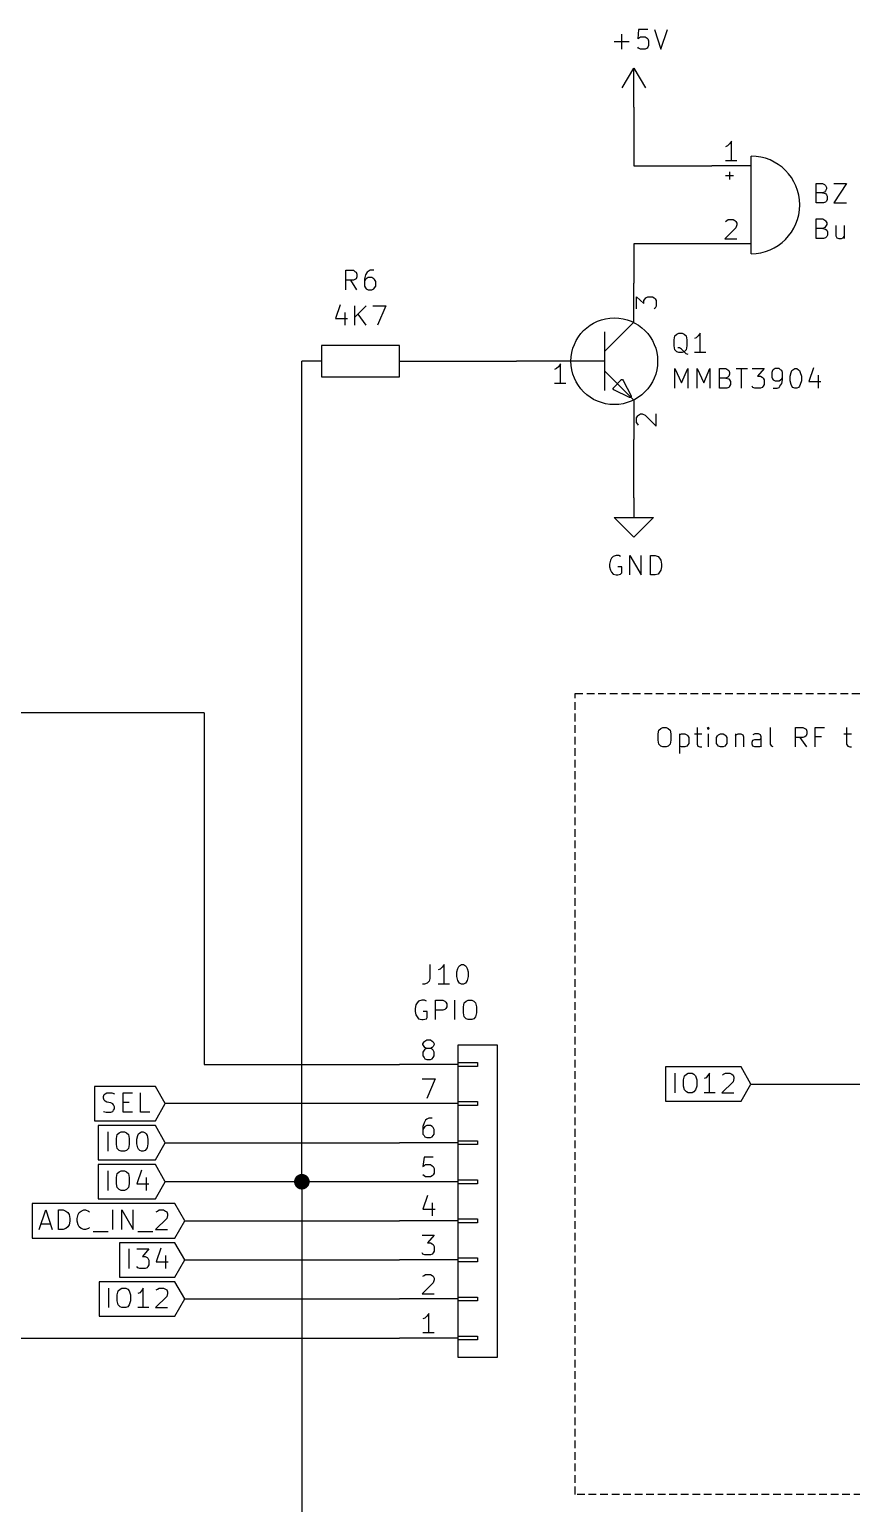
# Model space of a CAD drawing. Extents: x 10 to 410, y -287 to -10.
# Drawn here: x 245.2 to 298.6, y -198.7 to -102.9 of the extents above; entities that cross this region are included whole.
import ezdxf

# ---------------------------------------------------------------- set-up
doc = ezdxf.new("R2010")
doc.units = 0
doc.header["$MEASUREMENT"] = 0
doc.linetypes.add('DASHED', pattern=[0.75, 0.5, -0.25])
for name, color, linetype in [('BLUE3', 171, 'CONTINUOUS'), ('CYAN2', 4, 'CONTINUOUS'), ('GREEN2', 3, 'CONTINUOUS'), ('LYELLOW', 51, 'CONTINUOUS'), ('RED2', 1, 'CONTINUOUS')]:
    doc.layers.add(name, color=color, linetype=linetype)

msp = doc.modelspace()

# ---------------------------------------------------------------- linework, layer by layer
at = {"layer": 'BLUE3', "linetype": 'DASHED'}
for p, q in [((280.67, -198.12), (280.67, -146.05)), ((280.67, -146.05), (351.79, -146.05)), ((351.79, -198.12), (280.67, -198.12))]:
    msp.add_line(p, q, dxfattribs=at)
at = {"layer": 'BLUE3', "linetype": 'CONTINUOUS'}
for p, q in [((286.055, -148.692), (286.106, -148.438)), ((286.106, -148.438), (286.233, -148.336)), ((286.233, -148.336), (286.36, -148.26)), ((286.36, -148.26), (286.588, -148.26)), ((286.588, -148.26), (286.715, -148.336)), ((286.715, -148.336), (286.842, -148.438)), ((286.842, -148.438), (286.893, -148.692)), ((288.595, -148.26), (288.595, -149.352)), ((289.331, -148.26), (289.255, -148.336)), ((289.255, -148.336), (289.331, -148.387)), ((289.382, -148.336), (289.331, -148.26)), ((289.331, -148.26), (289.331, -148.387)), ((289.331, -148.387), (289.382, -148.336)), ((293.37, -149.352), (293.37, -148.26)), ((294.996, -149.53), (294.996, -148.26)), ((294.996, -148.26), (295.478, -148.26)), ((295.478, -148.26), (295.605, -148.336)), ((295.605, -148.336), (295.681, -148.387)), ((295.681, -148.387), (295.732, -148.514)), ((295.732, -148.514), (295.732, -148.692)), ((296.266, -149.53), (296.266, -148.26)), ((296.266, -148.26), (296.875, -148.26)), ((298.323, -148.26), (298.323, -149.352)), ((286.055, -149.098), (286.055, -148.692)), ((286.106, -149.352), (286.055, -149.098)), ((286.233, -149.479), (286.106, -149.352)), ((286.36, -149.53), (286.233, -149.479)), ((286.715, -149.479), (286.588, -149.53)), ((286.842, -149.352), (286.715, -149.479)), ((286.893, -149.098), (286.842, -149.352)), ((286.893, -148.692), (286.893, -149.098)), ((287.452, -148.692), (287.452, -149.962)), ((287.452, -148.742), (287.579, -148.692)), ((287.579, -149.53), (287.452, -149.479)), ((287.579, -148.692), (287.807, -148.692)), ((287.807, -148.692), (287.934, -148.742)), ((287.934, -149.479), (287.807, -149.53)), ((287.934, -148.742), (287.985, -148.819)), ((287.985, -149.403), (287.934, -149.479)), ((287.985, -148.819), (288.061, -148.92)), ((288.061, -149.301), (287.985, -149.403)), ((288.061, -148.92), (288.061, -149.301)), ((288.417, -148.692), (288.9, -148.692)), ((288.595, -149.352), (288.646, -149.479)), ((288.646, -149.479), (288.773, -149.53)), ((289.331, -149.53), (289.331, -148.692)), ((289.865, -148.92), (289.916, -148.819)), ((289.865, -149.301), (289.865, -148.92)), ((289.916, -149.403), (289.865, -149.301)), ((289.916, -148.819), (289.992, -148.742)), ((289.992, -149.479), (289.916, -149.403)), ((289.992, -148.742), (290.119, -148.692)), ((290.119, -149.53), (289.992, -149.479)), ((290.119, -148.692), (290.297, -148.692)), ((290.297, -148.692), (290.398, -148.742)), ((290.398, -149.479), (290.297, -149.53)), ((290.398, -148.742), (290.474, -148.819)), ((290.474, -149.403), (290.398, -149.479)), ((290.474, -148.819), (290.525, -148.92)), ((290.525, -149.301), (290.474, -149.403)), ((290.525, -148.92), (290.525, -149.301)), ((291.084, -148.692), (291.084, -149.53)), ((291.084, -148.819), (291.135, -148.742)), ((291.135, -148.742), (291.262, -148.692)), ((291.262, -148.692), (291.44, -148.692)), ((291.44, -148.692), (291.567, -148.742)), ((291.567, -148.742), (291.617, -148.869)), ((291.617, -148.869), (291.617, -149.53)), ((292.176, -149.225), (292.227, -149.098)), ((292.176, -149.352), (292.176, -149.225)), ((292.227, -149.479), (292.176, -149.352)), ((292.354, -148.692), (292.227, -148.742)), ((292.227, -149.098), (292.354, -149.047)), ((292.354, -149.53), (292.227, -149.479)), ((292.583, -148.692), (292.354, -148.692)), ((292.354, -149.047), (292.659, -149.047)), ((292.71, -148.742), (292.583, -148.692)), ((292.659, -149.047), (292.76, -148.996)), ((292.76, -149.479), (292.659, -149.53)), ((292.76, -148.869), (292.71, -148.742)), ((292.76, -149.53), (292.76, -148.869)), ((293.446, -149.479), (293.37, -149.352)), ((293.548, -149.53), (293.446, -149.479)), ((295.478, -148.92), (294.996, -148.92)), ((295.732, -149.53), (295.3, -148.92)), ((295.605, -148.869), (295.478, -148.92)), ((295.681, -148.819), (295.605, -148.869)), ((295.732, -148.692), (295.681, -148.819)), ((296.697, -148.869), (296.266, -148.869)), ((298.145, -148.692), (298.628, -148.692)), ((298.323, -149.352), (298.399, -149.479)), ((298.399, -149.479), (298.526, -149.53)), ((286.588, -149.53), (286.36, -149.53)), ((287.807, -149.53), (287.579, -149.53)), ((288.773, -149.53), (288.9, -149.53)), ((290.297, -149.53), (290.119, -149.53)), ((292.659, -149.53), (292.354, -149.53)), ((298.526, -149.53), (298.628, -149.53))]:
    msp.add_line(p, q, dxfattribs=at)
at = {"layer": 'CYAN2', "linetype": 'CONTINUOUS'}
for p, q in [((283.693, -104.165), (283.693, -103.2)), ((284.785, -102.895), (284.734, -103.505)), ((284.734, -103.505), (284.785, -103.454)), ((285.394, -102.895), (284.785, -102.895)), ((284.785, -103.454), (284.912, -103.378)), ((284.912, -103.378), (285.217, -103.378)), ((285.217, -103.378), (285.344, -103.454)), ((285.344, -103.454), (285.394, -103.505)), ((285.826, -102.895), (286.233, -104.165)), ((286.233, -104.165), (286.664, -102.895)), ((283.21, -103.683), (284.175, -103.683)), ((284.785, -104.115), (284.734, -104.038)), ((284.912, -104.165), (284.785, -104.115)), ((285.217, -104.165), (284.912, -104.165)), ((285.344, -104.115), (285.217, -104.165)), ((285.394, -104.038), (285.344, -104.115)), ((285.394, -103.505), (285.445, -103.632)), ((285.445, -103.937), (285.394, -104.038)), ((285.445, -103.632), (285.445, -103.937)), ((296.342, -114.173), (296.342, -112.903)), ((296.342, -112.903), (296.748, -112.903)), ((296.748, -112.903), (296.875, -112.979)), ((296.875, -112.979), (296.951, -113.03)), ((296.951, -113.03), (297.002, -113.157)), ((297.485, -112.903), (298.323, -112.903)), ((298.323, -112.903), (297.485, -114.173)), ((296.748, -113.513), (296.342, -113.513)), ((296.875, -113.462), (296.748, -113.513)), ((296.748, -113.513), (296.951, -113.563)), ((296.951, -113.386), (296.875, -113.462)), ((297.002, -113.259), (296.951, -113.386)), ((296.951, -113.563), (297.002, -113.64)), ((297.002, -113.157), (297.002, -113.259)), ((297.002, -113.64), (297.053, -113.741)), ((297.053, -113.944), (297.002, -114.046)), ((297.053, -113.741), (297.053, -113.944)), ((296.824, -114.173), (296.342, -114.173)), ((296.951, -114.122), (296.824, -114.173)), ((297.002, -114.046), (296.951, -114.122)), ((297.485, -114.173), (298.323, -114.173)), ((296.342, -116.484), (296.342, -115.214)), ((296.342, -115.214), (296.774, -115.214)), ((296.774, -115.824), (296.342, -115.824)), ((296.774, -115.214), (296.901, -115.291)), ((296.901, -115.773), (296.774, -115.824)), ((296.774, -115.824), (296.951, -115.875)), ((296.901, -115.291), (296.951, -115.341)), ((296.951, -115.697), (296.901, -115.773)), ((296.951, -115.341), (297.028, -115.468)), ((297.028, -115.57), (296.951, -115.697)), ((296.951, -115.875), (297.028, -115.951)), ((297.028, -115.468), (297.028, -115.57)), ((297.612, -115.646), (297.612, -116.307)), ((298.171, -115.646), (298.171, -116.484)), ((296.824, -116.484), (296.342, -116.484)), ((296.951, -116.434), (296.824, -116.484)), ((297.028, -116.357), (296.951, -116.434)), ((297.028, -115.951), (297.078, -116.053)), ((297.078, -116.256), (297.028, -116.357)), ((297.078, -116.053), (297.078, -116.256)), ((297.612, -116.307), (297.688, -116.434)), ((297.688, -116.434), (297.815, -116.484)), ((297.815, -116.484), (297.993, -116.484)), ((297.993, -116.484), (298.094, -116.434)), ((298.094, -116.434), (298.171, -116.357)), ((265.76, -119.812), (265.76, -118.542)), ((265.76, -118.542), (266.243, -118.542)), ((266.243, -118.542), (266.344, -118.618)), ((266.344, -118.618), (266.421, -118.669)), ((266.421, -118.669), (266.471, -118.796)), ((266.471, -118.796), (266.471, -118.974)), ((267.132, -118.669), (267.03, -118.847)), ((267.208, -118.618), (267.132, -118.669)), ((267.335, -118.542), (267.208, -118.618)), ((267.564, -118.542), (267.335, -118.542)), ((266.243, -119.202), (265.76, -119.202)), ((266.471, -119.812), (266.065, -119.202)), ((266.344, -119.151), (266.243, -119.202)), ((266.421, -119.101), (266.344, -119.151)), ((266.471, -118.974), (266.421, -119.101)), ((267.03, -118.847), (266.954, -119.101)), ((266.954, -119.101), (266.954, -119.583)), ((267.03, -119.151), (266.954, -119.278)), ((266.954, -119.583), (267.03, -119.685)), ((267.081, -119.101), (267.03, -119.151)), ((267.03, -119.685), (267.081, -119.761)), ((267.208, -119.024), (267.081, -119.101)), ((267.081, -119.761), (267.208, -119.812)), ((267.437, -119.024), (267.208, -119.024)), ((267.564, -119.101), (267.437, -119.024)), ((267.437, -119.812), (267.564, -119.761)), ((267.614, -119.151), (267.564, -119.101)), ((267.564, -119.761), (267.614, -119.685)), ((267.691, -119.278), (267.614, -119.151)), ((267.614, -119.685), (267.691, -119.583)), ((267.691, -119.583), (267.691, -119.278)), ((267.208, -119.812), (267.437, -119.812)), ((265.379, -120.802), (265.074, -121.691)), ((265.074, -121.691), (265.862, -121.691)), ((265.684, -121.285), (265.684, -122.123)), ((266.344, -122.123), (266.344, -120.853)), ((267.081, -120.853), (266.344, -121.59)), ((267.081, -122.123), (266.548, -121.412)), ((267.513, -120.853), (268.351, -120.853)), ((268.351, -120.853), (267.818, -122.123)), ((287.274, -122.707), (287.401, -122.631)), ((287.401, -122.631), (287.63, -122.631)), ((287.63, -122.631), (287.757, -122.707)), ((288.798, -122.631), (288.671, -122.809)), ((288.798, -123.901), (288.798, -122.631)), ((287.096, -123.063), (287.147, -122.809)), ((287.096, -123.469), (287.096, -123.063)), ((287.147, -123.723), (287.096, -123.469)), ((287.147, -122.809), (287.274, -122.707)), ((287.452, -123.596), (287.35, -123.596)), ((287.579, -123.673), (287.452, -123.596)), ((287.757, -122.707), (287.884, -122.809)), ((287.884, -122.809), (287.934, -123.063)), ((287.934, -123.469), (287.884, -123.723)), ((287.934, -123.063), (287.934, -123.469)), ((288.544, -122.936), (288.417, -122.987)), ((288.671, -122.809), (288.544, -122.936)), ((287.274, -123.85), (287.147, -123.723)), ((287.401, -123.901), (287.274, -123.85)), ((287.63, -123.901), (287.401, -123.901)), ((287.757, -123.85), (287.579, -123.673)), ((287.757, -123.85), (287.63, -123.901)), ((287.884, -123.723), (287.757, -123.85)), ((287.884, -123.977), (287.757, -123.85)), ((288.011, -124.028), (287.884, -123.977)), ((289.154, -123.901), (288.417, -123.901)), ((287.147, -126.213), (287.147, -124.943)), ((287.147, -124.943), (287.579, -125.857)), ((287.579, -125.857), (287.985, -124.943)), ((287.985, -124.943), (287.985, -126.213)), ((288.595, -126.213), (288.595, -124.943)), ((288.595, -124.943), (289.027, -125.857)), ((289.027, -125.857), (289.433, -124.943)), ((289.433, -124.943), (289.433, -126.213)), ((290.043, -126.213), (290.043, -124.943)), ((290.043, -124.943), (290.474, -124.943)), ((290.474, -124.943), (290.601, -125.019)), ((290.601, -125.501), (290.474, -125.552)), ((290.601, -125.019), (290.652, -125.07)), ((290.652, -125.425), (290.601, -125.501)), ((290.652, -125.07), (290.703, -125.197)), ((290.703, -125.298), (290.652, -125.425)), ((290.703, -125.197), (290.703, -125.298)), ((291.135, -124.943), (291.871, -124.943)), ((291.49, -126.213), (291.49, -124.943)), ((292.176, -124.943), (292.964, -124.943)), ((292.964, -124.943), (292.532, -125.425)), ((292.532, -125.425), (292.71, -125.425)), ((292.71, -125.425), (292.837, -125.501)), ((292.837, -125.501), (292.887, -125.552)), ((293.497, -125.07), (293.446, -125.197)), ((293.446, -125.197), (293.446, -125.501)), ((293.446, -125.501), (293.497, -125.603)), ((293.548, -125.019), (293.497, -125.07)), ((293.675, -124.943), (293.548, -125.019)), ((293.929, -124.943), (293.675, -124.943)), ((294.03, -125.019), (293.929, -124.943)), ((294.107, -125.07), (294.03, -125.019)), ((294.157, -125.197), (294.107, -125.07)), ((294.107, -125.603), (294.157, -125.501)), ((294.157, -125.679), (294.157, -125.197)), ((294.64, -125.425), (294.716, -125.197)), ((294.64, -125.73), (294.64, -125.425)), ((294.716, -125.197), (294.767, -125.07)), ((294.767, -125.07), (294.818, -125.019)), ((294.818, -125.019), (294.945, -124.943)), ((294.945, -124.943), (295.072, -124.943)), ((295.072, -124.943), (295.199, -125.019)), ((295.199, -125.019), (295.25, -125.07)), ((295.25, -125.07), (295.3, -125.197)), ((295.3, -125.197), (295.377, -125.425)), ((295.377, -125.425), (295.377, -125.73)), ((296.164, -124.892), (295.859, -125.781)), ((296.469, -125.374), (296.469, -126.213)), ((290.474, -125.552), (290.043, -125.552)), ((290.525, -126.213), (290.043, -126.213)), ((290.474, -125.552), (290.652, -125.603)), ((290.652, -126.162), (290.525, -126.213)), ((290.652, -125.603), (290.703, -125.679)), ((290.703, -126.086), (290.652, -126.162)), ((290.703, -125.679), (290.779, -125.781)), ((290.779, -125.984), (290.703, -126.086)), ((290.779, -125.781), (290.779, -125.984)), ((292.227, -126.162), (292.176, -126.086)), ((292.354, -126.213), (292.227, -126.162)), ((292.71, -126.213), (292.354, -126.213)), ((292.837, -126.162), (292.71, -126.213)), ((292.887, -126.086), (292.837, -126.162)), ((292.887, -125.552), (292.964, -125.679)), ((292.964, -125.984), (292.887, -126.086)), ((292.964, -125.679), (292.964, -125.984)), ((293.497, -125.603), (293.548, -125.679)), ((293.548, -125.679), (293.675, -125.73)), ((293.548, -126.213), (293.802, -126.213)), ((293.675, -125.73), (293.929, -125.73)), ((293.802, -126.213), (293.929, -126.162)), ((293.929, -125.73), (294.03, -125.679)), ((293.929, -126.162), (293.98, -126.086)), ((293.98, -126.086), (294.107, -125.908)), ((294.03, -125.679), (294.107, -125.603)), ((294.107, -125.908), (294.157, -125.679)), ((294.716, -125.984), (294.64, -125.73)), ((294.767, -126.086), (294.716, -125.984)), ((294.818, -126.162), (294.767, -126.086)), ((294.945, -126.213), (294.818, -126.162)), ((295.072, -126.213), (294.945, -126.213)), ((295.199, -126.162), (295.072, -126.213)), ((295.25, -126.086), (295.199, -126.162)), ((295.3, -125.984), (295.25, -126.086)), ((295.377, -125.73), (295.3, -125.984)), ((295.859, -125.781), (296.647, -125.781)), ((282.956, -137.389), (282.905, -137.643)), ((282.905, -137.643), (282.905, -137.82)), ((282.905, -137.82), (282.956, -138.049)), ((283.032, -137.262), (282.956, -137.389)), ((283.134, -137.16), (283.032, -137.262)), ((283.337, -137.084), (283.134, -137.16)), ((283.515, -137.084), (283.337, -137.084)), ((283.693, -137.82), (283.439, -137.82)), ((283.616, -137.16), (283.515, -137.084)), ((283.693, -138.227), (283.693, -137.82)), ((284.226, -138.354), (284.226, -137.084)), ((284.226, -137.084), (284.963, -138.354)), ((284.963, -138.354), (284.963, -137.084)), ((285.572, -138.354), (285.572, -137.084)), ((285.572, -137.084), (285.877, -137.084)), ((285.877, -137.084), (286.055, -137.16)), ((286.055, -137.16), (286.156, -137.262)), ((286.156, -137.262), (286.233, -137.389)), ((286.233, -137.389), (286.283, -137.643)), ((286.283, -137.82), (286.233, -138.049)), ((286.283, -137.643), (286.283, -137.82)), ((282.956, -138.049), (283.032, -138.176)), ((283.032, -138.176), (283.134, -138.303)), ((283.134, -138.303), (283.337, -138.354)), ((283.337, -138.354), (283.439, -138.354)), ((283.439, -138.354), (283.616, -138.303)), ((283.616, -138.303), (283.693, -138.227)), ((285.877, -138.354), (285.572, -138.354)), ((286.055, -138.303), (285.877, -138.354)), ((286.156, -138.176), (286.055, -138.303)), ((286.233, -138.049), (286.156, -138.176)), ((271.221, -163.678), (271.221, -164.592)), ((272.009, -163.855), (271.882, -163.982)), ((272.136, -163.678), (272.009, -163.855)), ((272.136, -164.948), (272.136, -163.678)), ((273.025, -163.932), (273.101, -163.805)), ((273.101, -163.805), (273.152, -163.754)), ((273.152, -163.754), (273.279, -163.678)), ((273.279, -163.678), (273.406, -163.678)), ((273.406, -163.678), (273.533, -163.754)), ((273.533, -163.754), (273.583, -163.805)), ((273.583, -163.805), (273.634, -163.932)), ((271.17, -164.77), (271.043, -164.897)), ((271.221, -164.592), (271.17, -164.77)), ((271.882, -163.982), (271.755, -164.033)), ((272.974, -164.16), (273.025, -163.932)), ((272.974, -164.465), (272.974, -164.16)), ((273.025, -164.719), (272.974, -164.465)), ((273.101, -164.821), (273.025, -164.719)), ((273.634, -164.719), (273.583, -164.821)), ((273.634, -163.932), (273.71, -164.16)), ((273.71, -164.465), (273.634, -164.719)), ((273.71, -164.16), (273.71, -164.465)), ((270.866, -164.948), (270.739, -164.948)), ((271.043, -164.897), (270.866, -164.948)), ((272.491, -164.948), (271.755, -164.948)), ((273.152, -164.897), (273.101, -164.821)), ((273.279, -164.948), (273.152, -164.897)), ((273.406, -164.948), (273.279, -164.948)), ((273.533, -164.897), (273.406, -164.948)), ((273.583, -164.821), (273.533, -164.897)), ((270.307, -166.294), (270.256, -166.548)), ((270.256, -166.548), (270.256, -166.726)), ((270.256, -166.726), (270.307, -166.954)), ((270.383, -166.167), (270.307, -166.294)), ((270.485, -166.065), (270.383, -166.167)), ((270.688, -165.989), (270.485, -166.065)), ((270.866, -165.989), (270.688, -165.989)), ((271.043, -166.726), (270.789, -166.726)), ((270.993, -166.065), (270.866, -165.989)), ((271.043, -167.132), (271.043, -166.726)), ((271.577, -167.259), (271.577, -165.989)), ((271.577, -165.989), (272.059, -165.989)), ((272.059, -166.649), (271.577, -166.649)), ((272.059, -165.989), (272.186, -166.065)), ((272.186, -166.599), (272.059, -166.649)), ((272.186, -166.065), (272.263, -166.116)), ((272.263, -166.548), (272.186, -166.599)), ((272.263, -166.116), (272.313, -166.243)), ((272.313, -166.421), (272.263, -166.548)), ((272.313, -166.243), (272.313, -166.421)), ((272.847, -167.259), (272.847, -165.989)), ((273.406, -166.421), (273.456, -166.167)), ((273.406, -166.827), (273.406, -166.421)), ((273.456, -166.167), (273.583, -166.065)), ((273.583, -166.065), (273.71, -165.989)), ((273.71, -165.989), (273.939, -165.989)), ((273.939, -165.989), (274.066, -166.065)), ((274.066, -166.065), (274.193, -166.167)), ((274.193, -166.167), (274.244, -166.421)), ((274.244, -166.421), (274.244, -166.827)), ((270.307, -166.954), (270.383, -167.081)), ((270.383, -167.081), (270.485, -167.208)), ((270.485, -167.208), (270.688, -167.259)), ((270.688, -167.259), (270.789, -167.259)), ((270.789, -167.259), (270.993, -167.208)), ((270.993, -167.208), (271.043, -167.132)), ((273.456, -167.081), (273.406, -166.827)), ((273.583, -167.208), (273.456, -167.081)), ((273.71, -167.259), (273.583, -167.208)), ((273.939, -167.259), (273.71, -167.259)), ((274.066, -167.208), (273.939, -167.259)), ((274.193, -167.081), (274.066, -167.208)), ((274.244, -166.827), (274.193, -167.081))]:
    msp.add_line(p, q, dxfattribs=at)
at = {"layer": 'GREEN2', "linetype": 'CONTINUOUS'}
for p, q in [((284.48, -107.95), (284.48, -111.76)), ((284.48, -111.76), (289.56, -111.76)), ((289.56, -116.84), (284.48, -116.84)), ((284.48, -116.84), (284.48, -119.38)), ((262.89, -177.8), (262.89, -124.46)), ((270.51, -124.46), (276.86, -124.46)), ((284.48, -133.35), (284.48, -129.54)), ((256.54, -147.32), (229.87, -147.32)), ((256.54, -147.32), (256.54, -170.18)), ((256.54, -170.18), (269.24, -170.18)), ((292.1, -171.45), (302.26, -171.45)), ((269.24, -172.72), (254, -172.72)), ((254, -175.26), (269.24, -175.26)), ((262.89, -177.8), (254, -177.8)), ((269.24, -177.8), (262.89, -177.8)), ((262.89, -177.8), (262.89, -218.44)), ((255.27, -180.34), (269.24, -180.34)), ((255.27, -182.88), (269.24, -182.88)), ((255.27, -185.42), (269.24, -185.42)), ((231.14, -187.96), (269.24, -187.96))]:
    msp.add_line(p, q, dxfattribs=at)
at = {"layer": 'GREEN2', "const_width": 0.508}
msp.add_lwpolyline([(262.636, -177.8, 1), (263.144, -177.8, 1)], format="xyb", close=True, dxfattribs=at)
at = {"layer": 'LYELLOW', "linetype": 'CONTINUOUS'}
for p, q in [((273.05, -189.23), (273.05, -168.91)), ((273.05, -168.91), (275.59, -168.91)), ((275.59, -168.91), (275.59, -189.23)), ((275.59, -189.23), (273.05, -189.23))]:
    msp.add_line(p, q, dxfattribs=at)
at = {"layer": 'RED2', "linetype": 'CONTINUOUS'}
for p, q in [((283.718, -106.68), (284.48, -105.41)), ((284.48, -107.95), (284.48, -105.41)), ((284.48, -105.41), (285.242, -106.68)), ((290.83, -110.16), (290.703, -110.338)), ((290.83, -111.43), (290.83, -110.16)), ((290.576, -110.465), (290.449, -110.515)), ((290.703, -110.338), (290.576, -110.465)), ((292.1, -111.125), (292.1, -117.475)), ((292.1, -111.76), (289.56, -111.76)), ((291.186, -111.43), (290.449, -111.43)), ((290.449, -112.395), (290.957, -112.395)), ((290.703, -112.141), (290.703, -112.649)), ((291.109, -115.799), (290.398, -116.51)), ((290.449, -115.367), (290.525, -115.316)), ((290.525, -115.316), (290.627, -115.24)), ((290.627, -115.24), (290.932, -115.24)), ((290.932, -115.24), (291.059, -115.316)), ((291.059, -115.316), (291.109, -115.367)), ((291.109, -115.367), (291.186, -115.494)), ((291.186, -115.595), (291.109, -115.799)), ((291.186, -115.494), (291.186, -115.595)), ((292.1, -116.84), (289.56, -116.84)), ((290.398, -116.51), (291.186, -116.51)), ((284.48, -121.92), (284.48, -119.38)), ((284.658, -121.056), (284.658, -120.269)), ((284.658, -120.269), (285.14, -120.701)), ((285.14, -120.523), (285.217, -120.396)), ((285.14, -120.701), (285.14, -120.523)), ((285.217, -120.396), (285.267, -120.345)), ((285.267, -120.345), (285.394, -120.269)), ((285.394, -120.269), (285.699, -120.269)), ((285.699, -120.269), (285.801, -120.345)), ((285.801, -120.345), (285.877, -120.396)), ((285.877, -120.396), (285.928, -120.523)), ((285.928, -120.523), (285.928, -120.879)), ((285.877, -121.006), (285.801, -121.056)), ((285.928, -120.879), (285.877, -121.006)), ((282.575, -123.825), (284.48, -121.92)), ((282.575, -122.555), (282.575, -126.365)), ((264.16, -123.444), (264.16, -125.476)), ((269.24, -123.444), (264.16, -123.444)), ((269.24, -125.476), (269.24, -123.444)), ((264.16, -124.46), (262.89, -124.46)), ((269.24, -124.46), (270.51, -124.46)), ((282.575, -124.46), (276.86, -124.46)), ((264.16, -125.476), (269.24, -125.476)), ((279.451, -124.943), (279.324, -124.993)), ((279.578, -124.816), (279.451, -124.943)), ((279.705, -124.638), (279.578, -124.816)), ((279.705, -125.908), (279.705, -124.638)), ((282.575, -125.095), (284.48, -127)), ((280.06, -125.908), (279.324, -125.908)), ((283.134, -126.213), (283.667, -125.679)), ((283.134, -126.263), (283.134, -126.213)), ((283.185, -126.314), (283.134, -126.263)), ((284.201, -126.822), (283.185, -126.314)), ((283.667, -125.679), (283.667, -125.654)), ((283.667, -125.654), (283.743, -125.654)), ((283.743, -125.654), (283.794, -125.705)), ((283.794, -125.705), (284.302, -126.721)), ((284.251, -126.822), (284.201, -126.822)), ((284.302, -126.771), (284.251, -126.822)), ((284.302, -126.721), (284.302, -126.771)), ((284.48, -127), (284.48, -129.54)), ((284.658, -128.143), (284.734, -128.016)), ((284.658, -128.448), (284.658, -128.143)), ((284.734, -128.016), (284.785, -127.965)), ((284.785, -127.965), (284.912, -127.889)), ((284.912, -127.889), (285.013, -127.889)), ((285.013, -127.889), (285.217, -127.965)), ((285.217, -127.965), (285.928, -128.676)), ((285.928, -128.676), (285.928, -127.889)), ((284.734, -128.549), (284.658, -128.448)), ((284.785, -128.626), (284.734, -128.549)), ((284.48, -133.35), (284.48, -134.62)), ((284.48, -135.89), (283.21, -134.62)), ((283.21, -134.62), (284.48, -134.62)), ((284.48, -134.62), (285.75, -134.62)), ((285.75, -134.62), (284.48, -135.89)), ((270.891, -168.656), (271.018, -168.58)), ((271.018, -168.58), (271.247, -168.58)), ((271.247, -168.58), (271.374, -168.656)), ((270.764, -168.834), (270.84, -168.707)), ((270.764, -168.885), (270.764, -168.834)), ((270.84, -169.012), (270.764, -168.885)), ((270.84, -169.24), (270.764, -169.367)), ((270.764, -169.367), (270.764, -169.621)), ((270.84, -168.707), (270.891, -168.656)), ((270.891, -169.062), (270.84, -169.012)), ((270.891, -169.189), (270.84, -169.24)), ((271.018, -169.139), (270.891, -169.062)), ((271.018, -169.139), (270.891, -169.189)), ((271.247, -169.139), (271.018, -169.139)), ((271.374, -169.062), (271.247, -169.139)), ((271.374, -169.189), (271.247, -169.139)), ((271.374, -168.656), (271.424, -168.707)), ((271.424, -169.012), (271.374, -169.062)), ((271.424, -169.24), (271.374, -169.189)), ((271.424, -168.707), (271.501, -168.834)), ((271.501, -168.885), (271.424, -169.012)), ((271.501, -169.367), (271.424, -169.24)), ((271.501, -168.834), (271.501, -168.885)), ((271.501, -169.621), (271.501, -169.367)), ((273.05, -189.23), (273.05, -168.91)), ((273.05, -168.91), (275.59, -168.91)), ((275.59, -168.91), (275.59, -189.23)), ((273.05, -170.18), (269.24, -170.18)), ((270.764, -169.621), (270.84, -169.723)), ((270.84, -169.723), (270.891, -169.799)), ((270.891, -169.799), (271.018, -169.85)), ((271.018, -169.85), (271.247, -169.85)), ((271.247, -169.85), (271.374, -169.799)), ((271.374, -169.799), (271.424, -169.723)), ((271.424, -169.723), (271.501, -169.621)), ((273.05, -170.307), (273.05, -170.053)), ((273.05, -170.053), (274.32, -170.053)), ((274.32, -170.307), (273.05, -170.307)), ((274.32, -170.053), (274.32, -170.307)), ((291.465, -170.332), (286.537, -170.332)), ((286.537, -170.332), (286.537, -171.45)), ((292.1, -171.45), (291.465, -170.332)), ((270.713, -171.12), (271.551, -171.12)), ((271.551, -171.12), (271.018, -172.39)), ((286.537, -171.45), (286.537, -172.568)), ((287.172, -172.009), (287.172, -170.739)), ((287.706, -171.171), (287.782, -170.917)), ((287.706, -171.577), (287.706, -171.171)), ((287.782, -170.917), (287.909, -170.815)), ((287.909, -170.815), (288.011, -170.739)), ((288.011, -170.739), (288.265, -170.739)), ((288.265, -170.739), (288.392, -170.815)), ((288.392, -170.815), (288.493, -170.917)), ((288.493, -170.917), (288.569, -171.171)), ((288.569, -171.171), (288.569, -171.577)), ((289.179, -171.044), (289.052, -171.094)), ((289.281, -170.917), (289.179, -171.044)), ((289.408, -170.739), (289.281, -170.917)), ((289.408, -172.009), (289.408, -170.739)), ((290.932, -171.298), (290.195, -172.009)), ((290.246, -170.866), (290.322, -170.815)), ((290.322, -170.815), (290.449, -170.739)), ((290.449, -170.739), (290.728, -170.739)), ((290.728, -170.739), (290.855, -170.815)), ((290.855, -170.815), (290.932, -170.866)), ((290.932, -170.866), (290.982, -170.993)), ((290.982, -171.094), (290.932, -171.298)), ((290.982, -170.993), (290.982, -171.094)), ((291.465, -172.568), (292.1, -171.45)), ((253.365, -171.602), (249.403, -171.602)), ((249.403, -171.602), (249.403, -172.72)), ((249.987, -172.263), (250.038, -172.136)), ((249.987, -172.364), (249.987, -172.263)), ((250.038, -172.491), (249.987, -172.364)), ((250.038, -172.136), (250.088, -172.085)), ((250.088, -172.085), (250.215, -172.009)), ((250.215, -172.009), (250.52, -172.009)), ((250.52, -172.009), (250.698, -172.085)), ((251.257, -173.279), (251.257, -172.009)), ((251.257, -172.009), (251.866, -172.009)), ((252.4, -173.279), (252.4, -172.009)), ((254, -172.72), (253.365, -171.602)), ((287.782, -171.831), (287.706, -171.577)), ((287.909, -171.958), (287.782, -171.831)), ((288.011, -172.009), (287.909, -171.958)), ((288.265, -172.009), (288.011, -172.009)), ((288.392, -171.958), (288.265, -172.009)), ((288.493, -171.831), (288.392, -171.958)), ((288.569, -171.577), (288.493, -171.831)), ((289.763, -172.009), (289.052, -172.009)), ((290.195, -172.009), (290.982, -172.009)), ((249.403, -172.72), (249.403, -173.838)), ((249.987, -173.228), (250.165, -173.279)), ((250.088, -172.568), (250.038, -172.491)), ((250.215, -172.618), (250.088, -172.568)), ((250.165, -173.279), (250.469, -173.279)), ((250.469, -172.669), (250.215, -172.618)), ((250.596, -172.745), (250.469, -172.669)), ((250.469, -173.279), (250.596, -173.228)), ((250.647, -172.796), (250.596, -172.745)), ((250.596, -173.228), (250.647, -173.152)), ((250.698, -172.923), (250.647, -172.796)), ((250.647, -173.152), (250.698, -173.05)), ((250.698, -173.05), (250.698, -172.923)), ((251.257, -172.618), (251.663, -172.618)), ((251.866, -173.279), (251.257, -173.279)), ((253.009, -173.279), (252.4, -173.279)), ((253.365, -173.838), (254, -172.72)), ((273.05, -172.72), (269.24, -172.72)), ((273.05, -172.847), (273.05, -172.593)), ((273.05, -172.593), (274.32, -172.593)), ((274.32, -172.847), (273.05, -172.847)), ((274.32, -172.593), (274.32, -172.847)), ((286.537, -172.568), (291.465, -172.568)), ((249.403, -173.838), (253.365, -173.838)), ((253.365, -174.142), (249.631, -174.142)), ((249.631, -174.142), (249.631, -175.26)), ((254, -175.26), (253.365, -174.142)), ((270.84, -173.965), (270.764, -174.219)), ((270.764, -174.219), (270.764, -174.701)), ((270.84, -174.269), (270.764, -174.396)), ((270.942, -173.787), (270.84, -173.965)), ((270.891, -174.219), (270.84, -174.269)), ((271.018, -174.142), (270.891, -174.219)), ((271.018, -173.736), (270.942, -173.787)), ((271.145, -173.66), (271.018, -173.736)), ((271.247, -174.142), (271.018, -174.142)), ((271.374, -173.66), (271.145, -173.66)), ((271.374, -174.219), (271.247, -174.142)), ((271.424, -174.269), (271.374, -174.219)), ((271.501, -174.396), (271.424, -174.269)), ((271.501, -174.701), (271.501, -174.396)), ((249.631, -175.26), (249.631, -176.378)), ((250.292, -175.819), (250.292, -174.549)), ((250.825, -174.981), (250.876, -174.727)), ((250.825, -175.387), (250.825, -174.981)), ((250.876, -174.727), (251.003, -174.625)), ((251.003, -174.625), (251.13, -174.549)), ((251.13, -174.549), (251.358, -174.549)), ((251.358, -174.549), (251.485, -174.625)), ((251.485, -174.625), (251.612, -174.727)), ((251.612, -174.727), (251.663, -174.981)), ((251.663, -174.981), (251.663, -175.387)), ((252.146, -175.031), (252.222, -174.803)), ((252.146, -175.336), (252.146, -175.031)), ((252.222, -175.59), (252.146, -175.336)), ((252.222, -174.803), (252.273, -174.676)), ((252.273, -174.676), (252.349, -174.625)), ((252.349, -174.625), (252.451, -174.549)), ((252.451, -174.549), (252.578, -174.549)), ((252.578, -174.549), (252.705, -174.625)), ((252.705, -174.625), (252.755, -174.676)), ((252.755, -174.676), (252.832, -174.803)), ((252.832, -174.803), (252.882, -175.031)), ((252.882, -175.336), (252.832, -175.59)), ((252.882, -175.031), (252.882, -175.336)), ((253.365, -176.378), (254, -175.26)), ((273.05, -175.26), (269.24, -175.26)), ((270.764, -174.701), (270.84, -174.803)), ((270.84, -174.803), (270.891, -174.879)), ((270.891, -174.879), (271.018, -174.93)), ((271.018, -174.93), (271.247, -174.93)), ((271.247, -174.93), (271.374, -174.879)), ((271.374, -174.879), (271.424, -174.803)), ((271.424, -174.803), (271.501, -174.701)), ((273.05, -175.387), (273.05, -175.133)), ((273.05, -175.133), (274.32, -175.133)), ((274.32, -175.133), (274.32, -175.387)), ((250.876, -175.641), (250.825, -175.387)), ((251.003, -175.768), (250.876, -175.641)), ((251.13, -175.819), (251.003, -175.768)), ((251.358, -175.819), (251.13, -175.819)), ((251.485, -175.768), (251.358, -175.819)), ((251.612, -175.641), (251.485, -175.768)), ((251.663, -175.387), (251.612, -175.641)), ((252.273, -175.692), (252.222, -175.59)), ((252.349, -175.768), (252.273, -175.692)), ((252.451, -175.819), (252.349, -175.768)), ((252.578, -175.819), (252.451, -175.819)), ((252.705, -175.768), (252.578, -175.819)), ((252.755, -175.692), (252.705, -175.768)), ((252.832, -175.59), (252.755, -175.692)), ((270.84, -176.2), (270.764, -176.809)), ((271.424, -176.2), (270.84, -176.2)), ((274.32, -175.387), (273.05, -175.387)), ((249.631, -176.378), (253.365, -176.378)), ((253.365, -176.682), (249.631, -176.682)), ((249.631, -176.682), (249.631, -177.8)), ((250.292, -178.359), (250.292, -177.089)), ((250.825, -177.521), (250.876, -177.267)), ((250.876, -177.267), (251.003, -177.165)), ((251.003, -177.165), (251.13, -177.089)), ((251.13, -177.089), (251.358, -177.089)), ((251.358, -177.089), (251.485, -177.165)), ((251.485, -177.165), (251.612, -177.267)), ((251.612, -177.267), (251.663, -177.521)), ((252.451, -177.038), (252.146, -177.927)), ((254, -177.8), (253.365, -176.682)), ((270.764, -176.809), (270.84, -176.759)), ((270.84, -176.759), (270.942, -176.682)), ((270.942, -176.682), (271.247, -176.682)), ((271.247, -176.682), (271.374, -176.759)), ((271.374, -176.759), (271.424, -176.809)), ((271.424, -176.809), (271.501, -176.936)), ((271.501, -177.241), (271.424, -177.343)), ((271.501, -176.936), (271.501, -177.241)), ((249.631, -177.8), (249.631, -178.918)), ((250.825, -177.927), (250.825, -177.521)), ((250.876, -178.181), (250.825, -177.927)), ((251.003, -178.308), (250.876, -178.181)), ((251.612, -178.181), (251.485, -178.308)), ((251.663, -177.927), (251.612, -178.181)), ((251.663, -177.521), (251.663, -177.927)), ((252.146, -177.927), (252.933, -177.927)), ((252.755, -177.521), (252.755, -178.359)), ((253.365, -178.918), (254, -177.8)), ((273.05, -177.8), (269.24, -177.8)), ((270.84, -177.419), (270.764, -177.343)), ((270.942, -177.47), (270.84, -177.419)), ((271.247, -177.47), (270.942, -177.47)), ((271.374, -177.419), (271.247, -177.47)), ((271.424, -177.343), (271.374, -177.419)), ((273.05, -177.927), (273.05, -177.673)), ((273.05, -177.673), (274.32, -177.673)), ((274.32, -177.927), (273.05, -177.927)), ((274.32, -177.673), (274.32, -177.927)), ((249.631, -178.918), (253.365, -178.918)), ((251.13, -178.359), (251.003, -178.308)), ((251.358, -178.359), (251.13, -178.359)), ((251.485, -178.308), (251.358, -178.359)), ((271.069, -178.689), (270.764, -179.578)), ((271.374, -179.172), (271.374, -180.01)), ((254.635, -179.222), (245.339, -179.222)), ((245.339, -179.222), (245.339, -180.34)), ((245.796, -180.899), (246.228, -179.629)), ((246.228, -179.629), (246.659, -180.899)), ((247.066, -180.899), (247.066, -179.629)), ((247.066, -179.629), (247.371, -179.629)), ((247.371, -179.629), (247.548, -179.705)), ((247.548, -179.705), (247.675, -179.807)), ((247.675, -179.807), (247.752, -179.934)), ((247.752, -179.934), (247.802, -180.188)), ((248.285, -180.188), (248.336, -179.934)), ((248.336, -179.934), (248.412, -179.807)), ((248.412, -179.807), (248.539, -179.705)), ((248.539, -179.705), (248.717, -179.629)), ((248.717, -179.629), (248.818, -179.629)), ((248.818, -179.629), (249.022, -179.705)), ((249.022, -179.705), (249.072, -179.756)), ((250.596, -180.899), (250.596, -179.629)), ((251.181, -180.899), (251.181, -179.629)), ((251.181, -179.629), (251.917, -180.899)), ((251.917, -180.899), (251.917, -179.629)), ((253.416, -179.756), (253.492, -179.705)), ((253.492, -179.705), (253.619, -179.629)), ((253.619, -179.629), (253.898, -179.629)), ((253.898, -179.629), (254.025, -179.705)), ((254.025, -179.705), (254.102, -179.756)), ((254.102, -179.756), (254.152, -179.883)), ((254.152, -179.984), (254.102, -180.188)), ((254.152, -179.883), (254.152, -179.984)), ((255.27, -180.34), (254.635, -179.222)), ((270.764, -179.578), (271.551, -179.578)), ((245.339, -180.34), (245.339, -181.458)), ((245.923, -180.543), (246.532, -180.543)), ((247.371, -180.899), (247.066, -180.899)), ((247.548, -180.848), (247.371, -180.899)), ((247.675, -180.721), (247.548, -180.848)), ((247.752, -180.594), (247.675, -180.721)), ((247.802, -180.365), (247.752, -180.594)), ((247.802, -180.188), (247.802, -180.365)), ((248.285, -180.365), (248.285, -180.188)), ((248.336, -180.594), (248.285, -180.365)), ((248.412, -180.721), (248.336, -180.594)), ((248.539, -180.848), (248.412, -180.721)), ((248.717, -180.899), (248.539, -180.848)), ((248.818, -180.899), (248.717, -180.899)), ((249.022, -180.848), (248.818, -180.899)), ((249.072, -180.772), (249.022, -180.848)), ((249.326, -181.026), (250.292, -181.026)), ((252.222, -181.026), (253.187, -181.026)), ((254.102, -180.188), (253.365, -180.899)), ((253.365, -180.899), (254.152, -180.899)), ((254.635, -181.458), (255.27, -180.34)), ((273.05, -180.34), (269.24, -180.34)), ((273.05, -180.467), (273.05, -180.213)), ((273.05, -180.213), (274.32, -180.213)), ((274.32, -180.467), (273.05, -180.467)), ((274.32, -180.213), (274.32, -180.467)), ((245.339, -181.458), (254.635, -181.458)), ((254.635, -181.762), (251.028, -181.762)), ((251.028, -181.762), (251.028, -182.88)), ((255.27, -182.88), (254.635, -181.762)), ((270.713, -181.28), (271.501, -181.28)), ((271.501, -181.28), (271.069, -181.762)), ((271.069, -181.762), (271.247, -181.762)), ((271.247, -181.762), (271.374, -181.839)), ((271.374, -181.839), (271.424, -181.889)), ((271.424, -181.889), (271.501, -182.016)), ((271.501, -182.016), (271.501, -182.321)), ((251.028, -182.88), (251.028, -183.998)), ((251.663, -183.439), (251.663, -182.169)), ((252.146, -182.169), (252.933, -182.169)), ((252.933, -182.169), (252.527, -182.651)), ((252.527, -182.651), (252.705, -182.651)), ((252.705, -182.651), (252.832, -182.728)), ((252.832, -182.728), (252.882, -182.778)), ((252.882, -182.778), (252.933, -182.905)), ((252.933, -182.905), (252.933, -183.21)), ((253.721, -182.118), (253.416, -183.007)), ((253.416, -183.007), (254.203, -183.007)), ((254.025, -182.601), (254.025, -183.439)), ((254.635, -183.998), (255.27, -182.88)), ((273.05, -182.88), (269.24, -182.88)), ((270.764, -182.499), (270.713, -182.423)), ((270.891, -182.55), (270.764, -182.499)), ((271.247, -182.55), (270.891, -182.55)), ((271.374, -182.499), (271.247, -182.55)), ((271.424, -182.423), (271.374, -182.499)), ((271.501, -182.321), (271.424, -182.423)), ((273.05, -183.007), (273.05, -182.753)), ((273.05, -182.753), (274.32, -182.753)), ((274.32, -183.007), (273.05, -183.007)), ((274.32, -182.753), (274.32, -183.007)), ((252.222, -183.388), (252.146, -183.312)), ((252.349, -183.439), (252.222, -183.388)), ((252.705, -183.439), (252.349, -183.439)), ((252.832, -183.388), (252.705, -183.439)), ((252.882, -183.312), (252.832, -183.388)), ((252.933, -183.21), (252.882, -183.312)), ((270.764, -183.947), (270.84, -183.896)), ((270.84, -183.896), (270.942, -183.82)), ((270.942, -183.82), (271.247, -183.82)), ((271.247, -183.82), (271.374, -183.896)), ((271.374, -183.896), (271.424, -183.947)), ((271.424, -183.947), (271.501, -184.074)), ((254.635, -184.302), (249.707, -184.302)), ((249.707, -184.302), (249.707, -185.42)), ((250.342, -185.979), (250.342, -184.709)), ((250.876, -185.141), (250.952, -184.887)), ((250.952, -184.887), (251.079, -184.785)), ((251.028, -183.998), (254.635, -183.998)), ((251.079, -184.785), (251.181, -184.709)), ((251.181, -184.709), (251.435, -184.709)), ((251.435, -184.709), (251.562, -184.785)), ((251.562, -184.785), (251.663, -184.887)), ((251.663, -184.887), (251.739, -185.141)), ((252.451, -184.887), (252.349, -185.014)), ((252.578, -184.709), (252.451, -184.887)), ((252.578, -185.979), (252.578, -184.709)), ((253.416, -184.836), (253.492, -184.785)), ((253.492, -184.785), (253.619, -184.709)), ((253.619, -184.709), (253.898, -184.709)), ((253.898, -184.709), (254.025, -184.785)), ((254.025, -184.785), (254.102, -184.836)), ((254.102, -184.836), (254.152, -184.963)), ((255.27, -185.42), (254.635, -184.302)), ((271.424, -184.379), (270.713, -185.09)), ((271.501, -184.175), (271.424, -184.379)), ((271.501, -184.074), (271.501, -184.175)), ((249.707, -185.42), (249.707, -186.538)), ((250.876, -185.547), (250.876, -185.141)), ((250.952, -185.801), (250.876, -185.547)), ((251.079, -185.928), (250.952, -185.801)), ((251.663, -185.801), (251.562, -185.928)), ((251.739, -185.547), (251.663, -185.801)), ((251.739, -185.141), (251.739, -185.547)), ((252.349, -185.014), (252.222, -185.064)), ((254.102, -185.268), (253.365, -185.979)), ((254.152, -185.064), (254.102, -185.268)), ((254.152, -184.963), (254.152, -185.064)), ((254.635, -186.538), (255.27, -185.42)), ((273.05, -185.42), (269.24, -185.42)), ((270.713, -185.09), (271.501, -185.09)), ((273.05, -185.547), (273.05, -185.293)), ((273.05, -185.293), (274.32, -185.293)), ((274.32, -185.547), (273.05, -185.547)), ((274.32, -185.293), (274.32, -185.547)), ((249.707, -186.538), (254.635, -186.538)), ((251.181, -185.979), (251.079, -185.928)), ((251.435, -185.979), (251.181, -185.979)), ((251.562, -185.928), (251.435, -185.979)), ((252.933, -185.979), (252.222, -185.979)), ((253.365, -185.979), (254.152, -185.979)), ((270.891, -186.665), (270.764, -186.715)), ((271.018, -186.538), (270.891, -186.665)), ((271.145, -186.36), (271.018, -186.538)), ((271.145, -187.63), (271.145, -186.36)), ((271.501, -187.63), (270.764, -187.63)), ((273.05, -187.96), (269.24, -187.96)), ((273.05, -188.087), (273.05, -187.833)), ((273.05, -187.833), (274.32, -187.833)), ((274.32, -188.087), (273.05, -188.087)), ((274.32, -187.833), (274.32, -188.087)), ((275.59, -189.23), (273.05, -189.23))]:
    msp.add_line(p, q, dxfattribs=at)
at = {"layer": 'RED2'}
msp.add_circle((283.21, -124.46), 2.8194, dxfattribs=at)
msp.add_arc((292.1, -114.3), 3.175, -449.9, -270.1, dxfattribs=at)

doc.saveas('drawing.dxf')
